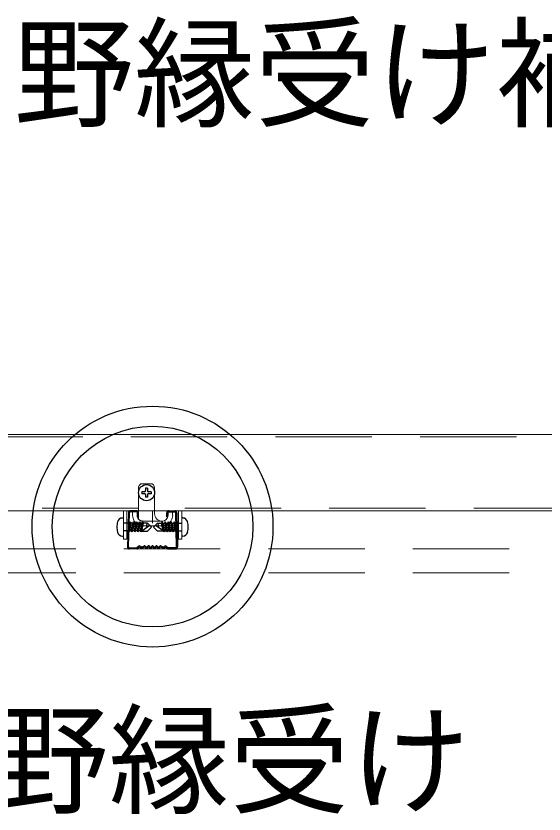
# Model space of a CAD drawing. Units: millimetres on the paper, with parts at other scales. Extents: x -195 to 195, y -140 to 138.
# Drawn here: x -75.97 to -69.39, y -33.23 to -23.29 of the extents above; entities that cross this region are included whole.
import ezdxf
from ezdxf.enums import TextEntityAlignment as Align

# ---------------------------------------------------------------- set-up
doc = ezdxf.new("R2010")
doc.units = ezdxf.units.MM
doc.linetypes.add('DASHED1', pattern=[1.8, 1.2, -0.6])
doc.linetypes.add('DASHED2', pattern=[3, 2, -1])
for name, color, linetype, lineweight in [('7-2_野縁受け', 3, 'Continuous', 18), ('7-3_野縁', 2, 'Continuous', 25), ('7-6_文字', 3, 'Continuous', 18), ('7-A_クリップ', 7, 'Continuous', 18), ('7-B_補強金具・金具・その他', 3, 'Continuous', 18), ('7-C_ビス・アンカーボルト・強調図形', 2, 'Continuous', 25), ('7-D_パネル', 4, 'Continuous', 9)]:
    doc.layers.add(name, color=color, linetype=linetype, lineweight=lineweight)
doc.styles.add('ＭＳ ゴシック', font='')
doc.styles.get('ＭＳ ゴシック').set_extended_font_data('MS Gothic')

msp = doc.modelspace()

# ---------------------------------------------------------------- linework, layer by layer
at = {"layer": '7-2_野縁受け'}
for p, q in [((-62.537, -28.505), (-82.724, -28.505)), ((-82.984, -29.455), (-74.443, -29.455)), ((-74.243, -29.455), (-65.468, -29.455))]:
    msp.add_line(p, q, dxfattribs=at)
at = {"layer": '7-2_野縁受け', "linetype": 'DASHED1'}
for p, q in [((-62.537, -28.535), (-82.751, -28.535)), ((-74.443, -29.425), (-82.984, -29.425)), ((-65.468, -29.425), (-74.243, -29.425)), ((-74.443, -29.455), (-74.243, -29.455))]:
    msp.add_line(p, q, dxfattribs=at)
at = {"layer": '7-3_野縁'}
for p, q in [((-74.569, -29.48), (-74.581, -29.906)), ((-74.569, -29.904), (-74.556, -29.48)), ((-74.469, -29.455), (-74.544, -29.455)), ((-74.469, -29.468), (-74.544, -29.468)), ((-74.456, -29.53), (-74.456, -29.48)), ((-74.444, -29.53), (-74.444, -29.48)), ((-74.092, -29.53), (-74.092, -29.48)), ((-74.08, -29.53), (-74.08, -29.48)), ((-74.067, -29.455), (-73.992, -29.455)), ((-74.067, -29.468), (-73.992, -29.468)), ((-73.969, -29.904), (-73.98, -29.48)), ((-73.967, -29.48), (-73.956, -29.904)), ((-74.456, -29.53), (-74.444, -29.53)), ((-74.08, -29.53), (-74.092, -29.53)), ((-74.556, -29.918), (-74.466, -29.918)), ((-74.556, -29.918), (-74.466, -29.918)), ((-74.44, -29.896), (-74.458, -29.914)), ((-74.458, -29.914), (-74.44, -29.896)), ((-74.431, -29.905), (-74.449, -29.923)), ((-74.431, -29.905), (-74.449, -29.923)), ((-74.106, -29.905), (-74.088, -29.923)), ((-74.097, -29.896), (-74.079, -29.914)), ((-73.981, -29.918), (-74.071, -29.918)), ((-74.466, -29.93), (-74.556, -29.93)), ((-74.466, -29.93), (-74.556, -29.93)), ((-74.071, -29.93), (-73.981, -29.93))]:
    msp.add_line(p, q, dxfattribs=at)
for centre, radius, start, end in [((-74.544, -29.48), 0.025, 90.00299, 180.00299), ((-74.544, -29.48), 0.0125, 90.00299, 180.00299), ((-74.469, -29.48), 0.025, 0.00299, 90.00299), ((-74.469, -29.48), 0.0125, 0.00299, 90.00299), ((-74.067, -29.48), 0.025, 89.99696, 179.99699), ((-74.067, -29.48), 0.0125, 89.99696, 179.99699), ((-73.992, -29.48), 0.025, 359.99699, 89.99699), ((-73.992, -29.48), 0.0125, 359.99699, 89.99699), ((-74.556, -29.905), 0.025, 177.476, 270), ((-74.556, -29.905), 0.025, 177.476, 270), ((-74.556, -29.905), 0.0125, 177.476, 270), ((-74.556, -29.905), 0.0125, 177.476, 270), ((-74.466, -29.905), 0.0125, 270, 314.99998), ((-74.466, -29.905), 0.0125, 269.99998, 314.99998), ((-74.466, -29.905), 0.025, 270, 314.99998), ((-74.466, -29.905), 0.025, 270, 315), ((-74.431, -29.905), 0.0125, 46.39717, 135), ((-74.4, -29.872), 0.0453, 226.39716, 313.6028), ((-74.4, -29.872), 0.0328, 226.39716, 313.6028), ((-74.369, -29.905), 0.0125, 36.86987, 133.6028), ((-74.344, -29.886), 0.0313, 216.86989, 323.1301), ((-74.344, -29.886), 0.0188, 216.86989, 323.1301), ((-74.318, -29.905), 0.0125, 36.86987, 143.1301), ((-74.294, -29.886), 0.0313, 216.86989, 323.1301), ((-74.294, -29.886), 0.0188, 216.86989, 323.1301), ((-74.269, -29.905), 0.0125, 36.86987, 143.1301), ((-74.244, -29.886), 0.0313, 216.86989, 323.1301), ((-74.244, -29.886), 0.0188, 216.86989, 323.1301), ((-74.219, -29.905), 0.0125, 36.86987, 143.1301), ((-74.194, -29.886), 0.0313, 216.86989, 323.1301), ((-74.194, -29.886), 0.0188, 216.86989, 323.1301), ((-74.169, -29.905), 0.0125, 46.39717, 143.1301), ((-74.137, -29.872), 0.0453, 226.39716, 313.6028), ((-74.137, -29.872), 0.0328, 226.39716, 313.6028), ((-74.106, -29.905), 0.0125, 44.99998, 133.60281), ((-74.071, -29.905), 0.025, 225, 270), ((-74.071, -29.905), 0.0125, 225, 270), ((-73.981, -29.905), 0.025, 269.99995, 2.524), ((-73.981, -29.905), 0.025, 270, 2.524), ((-73.981, -29.905), 0.0125, 269.99995, 2.524), ((-73.981, -29.905), 0.0125, 270, 2.524)]:
    msp.add_arc(centre, radius, start, end, dxfattribs=at)
at = {"layer": '7-A_クリップ'}
for p, q in [((-74.293, -29.118), (-74.393, -29.118)), ((-74.443, -29.558), (-74.443, -29.168)), ((-74.243, -29.493), (-74.243, -29.168)), ((-74.518, -29.468), (-74.46, -29.468)), ((-74.518, -29.468), (-74.518, -29.51)), ((-74.46, -29.468), (-74.46, -29.51)), ((-74.268, -29.462), (-74.268, -29.611)), ((-74.075, -29.468), (-74.018, -29.468)), ((-74.075, -29.468), (-74.075, -29.51)), ((-74.018, -29.468), (-74.018, -29.51)), ((-74.15, -29.585), (-74.15, -29.585)), ((-74.15, -29.643), (-74.385, -29.643))]:
    msp.add_line(p, q, dxfattribs=at)
at = {"layer": '7-A_クリップ', "linetype": 'DASHED1'}
for p in [(-74.388, -29.585), (-74.15, -29.585)]:
    msp.add_line(p, (-74.386, -29.585), dxfattribs=at)
at = {"layer": '7-A_クリップ'}
for centre, radius, start, end in [((-74.393, -29.168), 0.05, 90.00245, 180.00245), ((-74.293, -29.168), 0.05, 0.00245, 90.00245), ((-74.385, -29.51), 0.1325, 180.00104, 270.00245), ((-74.385, -29.51), 0.075, 180.00104, 219.95758), ((-74.15, -29.493), 0.0925, 180.00245, 270.00245), ((-74.15, -29.51), 0.1325, 270.00245, 0.00104), ((-74.15, -29.51), 0.075, 270.00245, 0.00104)]:
    msp.add_arc(centre, radius, start, end, dxfattribs=at)
at = {"layer": '7-A_クリップ', "linetype": 'DASHED1'}
msp.add_arc((-74.385, -29.51), 0.075, 219.95758, 268.25275, dxfattribs=at)
at = {"layer": '7-B_補強金具・金具・その他'}
for p, q in [((-74.63, -29.455), (-74.63, -29.808)), ((-74.59, -29.455), (-74.59, -29.808)), ((-73.945, -29.455), (-73.945, -29.808)), ((-73.905, -29.455), (-73.905, -29.808)), ((-74.59, -29.808), (-74.63, -29.808)), ((-73.905, -29.808), (-73.945, -29.808))]:
    msp.add_line(p, q, dxfattribs=at)
at = {"layer": '7-C_ビス・アンカーボルト・強調図形'}
for p, q in [((-74.4, -29.218), (-74.4, -29.243)), ((-74.368, -29.218), (-74.4, -29.218)), ((-74.355, -29.173), (-74.355, -29.205)), ((-74.33, -29.173), (-74.355, -29.173)), ((-74.33, -29.173), (-74.33, -29.205)), ((-74.285, -29.218), (-74.318, -29.218)), ((-74.285, -29.218), (-74.285, -29.243)), ((-74.368, -29.243), (-74.4, -29.243)), ((-74.355, -29.255), (-74.355, -29.288)), ((-74.33, -29.288), (-74.355, -29.288)), ((-74.33, -29.255), (-74.33, -29.288)), ((-74.285, -29.243), (-74.318, -29.243)), ((-74.643, -29.545), (-74.63, -29.545)), ((-74.557, -29.612), (-74.577, -29.612)), ((-74.556, -29.682), (-74.539, -29.595)), ((-74.552, -29.611), (-74.539, -29.595)), ((-74.551, -29.705), (-74.533, -29.611)), ((-74.533, -29.611), (-74.539, -29.595)), ((-74.514, -29.611), (-74.533, -29.611)), ((-74.533, -29.705), (-74.514, -29.611)), ((-74.526, -29.72), (-74.501, -29.595)), ((-74.514, -29.611), (-74.501, -29.595)), ((-74.513, -29.705), (-74.495, -29.611)), ((-74.495, -29.611), (-74.501, -29.595)), ((-74.476, -29.611), (-74.495, -29.611)), ((-74.495, -29.705), (-74.476, -29.611)), ((-74.488, -29.72), (-74.463, -29.595)), ((-74.476, -29.611), (-74.463, -29.595)), ((-74.476, -29.705), (-74.457, -29.611)), ((-74.457, -29.611), (-74.463, -29.595)), ((-74.438, -29.611), (-74.457, -29.611)), ((-74.457, -29.705), (-74.438, -29.611)), ((-74.45, -29.72), (-74.425, -29.595)), ((-74.438, -29.611), (-74.425, -29.595)), ((-74.438, -29.705), (-74.419, -29.611)), ((-74.419, -29.611), (-74.425, -29.595)), ((-74.4, -29.611), (-74.419, -29.611)), ((-74.419, -29.705), (-74.4, -29.611)), ((-74.413, -29.72), (-74.388, -29.595)), ((-74.4, -29.611), (-74.388, -29.595)), ((-74.4, -29.705), (-74.381, -29.611)), ((-74.381, -29.611), (-74.388, -29.595)), ((-74.331, -29.608), (-74.382, -29.608)), ((-74.281, -29.658), (-74.331, -29.608)), ((-74.255, -29.658), (-74.205, -29.608)), ((-74.205, -29.608), (-74.154, -29.608)), ((-74.155, -29.611), (-74.148, -29.595)), ((-74.136, -29.705), (-74.155, -29.611)), ((-74.136, -29.611), (-74.148, -29.595)), ((-74.123, -29.72), (-74.148, -29.595)), ((-74.136, -29.611), (-74.117, -29.611)), ((-74.117, -29.705), (-74.136, -29.611)), ((-74.117, -29.611), (-74.111, -29.595)), ((-74.098, -29.705), (-74.117, -29.611)), ((-74.098, -29.611), (-74.111, -29.595)), ((-74.086, -29.72), (-74.111, -29.595)), ((-74.098, -29.611), (-74.079, -29.611)), ((-74.079, -29.705), (-74.098, -29.611)), ((-74.079, -29.611), (-74.073, -29.595)), ((-74.06, -29.705), (-74.079, -29.611)), ((-74.06, -29.611), (-74.073, -29.595)), ((-74.048, -29.72), (-74.073, -29.595)), ((-74.06, -29.611), (-74.041, -29.611)), ((-74.041, -29.705), (-74.06, -29.611)), ((-74.041, -29.611), (-74.035, -29.595)), ((-74.023, -29.705), (-74.041, -29.611)), ((-74.022, -29.611), (-74.035, -29.595)), ((-74.01, -29.72), (-74.035, -29.595)), ((-74.022, -29.611), (-74.003, -29.611)), ((-74.003, -29.705), (-74.022, -29.611)), ((-74.003, -29.611), (-73.997, -29.595)), ((-73.985, -29.705), (-74.003, -29.611)), ((-73.984, -29.611), (-73.997, -29.595)), ((-73.98, -29.682), (-73.997, -29.595)), ((-73.979, -29.612), (-73.959, -29.612)), ((-73.893, -29.545), (-73.906, -29.545)), ((-74.557, -29.705), (-74.577, -29.705)), ((-74.571, -29.705), (-74.557, -29.635)), ((-74.564, -29.721), (-74.571, -29.705)), ((-74.564, -29.721), (-74.557, -29.683)), ((-74.564, -29.721), (-74.557, -29.711)), ((-74.556, -29.711), (-74.551, -29.705)), ((-74.533, -29.705), (-74.556, -29.705)), ((-74.526, -29.72), (-74.533, -29.705)), ((-74.526, -29.72), (-74.513, -29.705)), ((-74.495, -29.705), (-74.513, -29.705)), ((-74.488, -29.72), (-74.495, -29.705)), ((-74.488, -29.72), (-74.476, -29.705)), ((-74.457, -29.705), (-74.476, -29.705)), ((-74.45, -29.72), (-74.457, -29.705)), ((-74.45, -29.72), (-74.438, -29.705)), ((-74.419, -29.705), (-74.438, -29.705)), ((-74.413, -29.72), (-74.419, -29.705)), ((-74.413, -29.72), (-74.4, -29.705)), ((-74.402, -29.708), (-74.331, -29.708)), ((-74.4, -29.705), (-74.302, -29.637)), ((-74.331, -29.708), (-74.281, -29.658)), ((-74.205, -29.708), (-74.255, -29.658)), ((-74.136, -29.705), (-74.234, -29.637)), ((-74.134, -29.708), (-74.205, -29.708)), ((-74.123, -29.72), (-74.136, -29.705)), ((-74.123, -29.72), (-74.117, -29.705)), ((-74.117, -29.705), (-74.098, -29.705)), ((-74.086, -29.72), (-74.098, -29.705)), ((-74.086, -29.72), (-74.079, -29.705)), ((-74.079, -29.705), (-74.06, -29.705)), ((-74.048, -29.72), (-74.06, -29.705)), ((-74.048, -29.72), (-74.041, -29.705)), ((-74.041, -29.705), (-74.023, -29.705)), ((-74.01, -29.72), (-74.023, -29.705)), ((-74.01, -29.72), (-74.003, -29.705)), ((-74.003, -29.705), (-73.98, -29.705)), ((-73.98, -29.711), (-73.985, -29.705)), ((-73.965, -29.705), (-73.979, -29.635)), ((-73.972, -29.721), (-73.979, -29.683)), ((-73.979, -29.705), (-73.959, -29.705)), ((-73.972, -29.721), (-73.979, -29.711)), ((-73.972, -29.721), (-73.965, -29.705)), ((-74.643, -29.77), (-74.63, -29.77)), ((-73.893, -29.77), (-73.906, -29.77))]:
    msp.add_line(p, q, dxfattribs=at)
at = {"layer": '7-C_ビス・アンカーボルト・強調図形', "linetype": 'DASHED2'}
for p, q in [((-74.63, -29.611), (-74.631, -29.611)), ((-74.577, -29.612), (-74.631, -29.612)), ((-73.959, -29.612), (-73.905, -29.612)), ((-73.906, -29.611), (-73.905, -29.611)), ((-74.577, -29.705), (-74.631, -29.705)), ((-74.63, -29.705), (-74.63, -29.705)), ((-73.959, -29.705), (-73.905, -29.705)), ((-73.906, -29.705), (-73.906, -29.705))]:
    msp.add_line(p, q, dxfattribs=at)
at = {"layer": '7-C_ビス・アンカーボルト・強調図形'}
for points in [[(-74.557, -29.634), (-74.552, -29.611), (-74.557, -29.611)], [(-73.98, -29.634), (-73.984, -29.611), (-73.98, -29.611)]]:
    msp.add_lwpolyline(points, dxfattribs=at)
for centre, radius in [((-74.268, -29.653), 1.5), ((-74.268, -29.653), 1.25), ((-74.343, -29.23), 0.1)]:
    msp.add_circle(centre, radius, dxfattribs=at)
for centre, radius, start, end in [((-74.368, -29.205), 0.0125, 270, 0), ((-74.318, -29.205), 0.0125, 180, 270.00002), ((-74.368, -29.255), 0.0125, 0, 90), ((-74.318, -29.255), 0.0125, 90, 180), ((-74.447, -29.658), 0.2656, 166.10396, 180.00002), ((-74.643, -29.61), 0.0641, 90, 166.10396), ((-74.302, -29.637), 0.0415, 135, 214.55244), ((-74.234, -29.637), 0.0415, 325.44756, 45), ((-73.893, -29.61), 0.0641, 13.89604, 90), ((-74.089, -29.658), 0.2656, 359.99998, 13.89604), ((-74.447, -29.658), 0.2656, 180, 193.89606), ((-74.643, -29.706), 0.0641, 193.89606, 270), ((-73.893, -29.706), 0.0641, 270, 346.10394), ((-74.089, -29.658), 0.2656, 346.10394, 0)]:
    msp.add_arc(centre, radius, start, end, dxfattribs=at)
at = {"layer": '7-D_パネル', "linetype": 'DASHED1'}
for p, q in [((-114.225, -29.93), (-55.735, -29.93)), ((-114.225, -30.23), (-55.735, -30.23))]:
    msp.add_line(p, q, dxfattribs=at)

# ---------------------------------------------------------------- texts
at = {"layer": '7-6_文字', "color": 7, "style": 'ＭＳ ゴシック'}
for s, p in [('野縁受け補強金具', (-75.998, -24.888)), ('野縁受け', (-76.314, -33.442))]:
    msp.add_text(s, height=1.1, dxfattribs=at).set_placement(p, align=Align.BOTTOM_LEFT)

doc.saveas('drawing.dxf')
